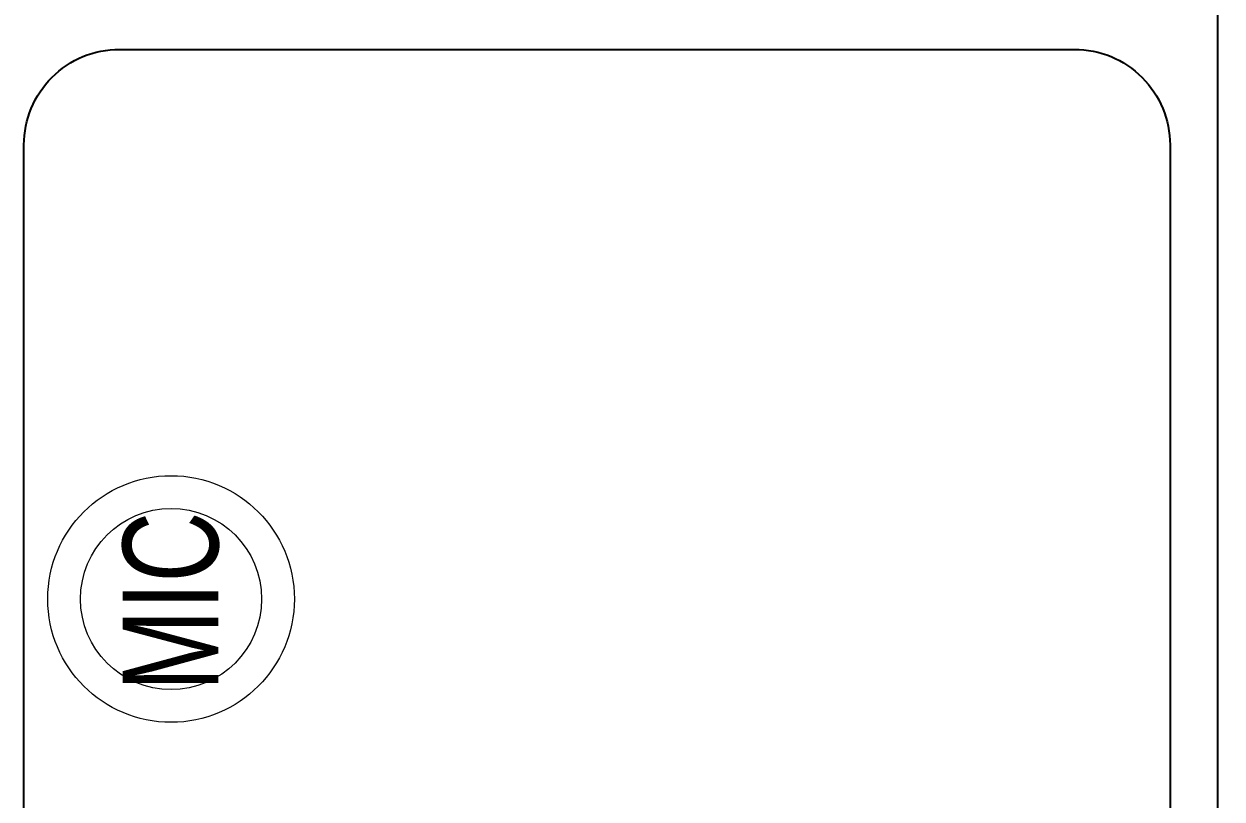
# Model space of a CAD drawing. Header units: feet. Extents: x 3263306 to 3270867, y -5461591 to -5452242.
# Drawn here: x 3266013 to 3266640, y -5453720 to -5453314 of the extents above; entities that cross this region are included whole.
import ezdxf

# ---------------------------------------------------------------- set-up
doc = ezdxf.new("R2010")
doc.units = ezdxf.units.FT
doc.header["$LTSCALE"] = 33
doc.header["$MEASUREMENT"] = 0
for name, color, linetype, lineweight in [('LENS-FURNITURE', 13, 'Continuous', 9), ('LENS-PARTITION', 21, 'Continuous', 25), ('LK-EQPMT', 3, 'Continuous', 18)]:
    doc.layers.add(name, color=color, linetype=linetype, lineweight=lineweight)
doc.layers.add('PDF_Geometry', color=7, linetype='Continuous')
doc.styles.get("Standard").update_dxf_attribs({"font": 'GILC____.TTF'})

# ---------------------------------------------------------------- blocks, each defined once
blk = doc.blocks.new('MOROTISED TABLE-TRIAL SET 950x600')
at = {"layer": 'PDF_Geometry', "lineweight": 25}
blk.add_lwpolyline([(415.5923622683621, 2.18279e-11), (550.0003704861738, 2.18279e-11, 0.4142524001247118), (599.9958994225599, 50.00260162355697), (599.9958994225599, 899.9973678589085, 0.4142518501714829), (550.0003704861738, 950.0000000000218), (50.00260613718999, 950.0000000000218, 0.4142929195148918), (4.605390131e-07, 899.9973678589085), (4.605390131e-07, 50.00260162355697, 0.414163635492108), (50.00260613718999, 2.18279e-11), (415.5923622683621, 2.18279e-11)], format="xyb", dxfattribs=at)
blk = doc.blocks.new('MIC')
at = {"layer": 'LK-EQPMT', "ltscale": 12}
for radius in [64.54701859105262, 47.40596281792385]:
    blk.add_circle((234.5401449967176, 64.54701859102352), radius, dxfattribs=at)
at = {"layer": 'LK-EQPMT', "ltscale": 12, "insert": (233.2398255821317, 64.46170233917655), "char_height": 50, "attachment_point": 5}
blk.add_mtext_dynamic_manual_height_columns('MIC', width=466.4796511627907, gutter_width=12.5, heights=[0], dxfattribs=at)

msp = doc.modelspace()

# ---------------------------------------------------------------- linework, layer by layer
at = {"layer": 'LENS-PARTITION'}
msp.add_lwpolyline([(3266737.589533474, -5452508.020919894), (3266637.589533473, -5452507.419105772), (3266637.589533473, -5452567.580832728), (3266637.589533473, -5454288.762867959), (3266737.589533474, -5454288.762867959)], close=True, dxfattribs=at)

# ---------------------------------------------------------------- block references
at = {"rotation": 89.99999999999999}
msp.add_blockref('MIC', (3266154.296654905, -5453849.583638056), dxfattribs=at)
at = {"layer": 'LENS-FURNITURE', "xscale": -1}
msp.add_blockref('MOROTISED TABLE-TRIAL SET 950x600', (3266612.730665232, -5454277.340724265), dxfattribs=at)

doc.saveas('drawing.dxf')
